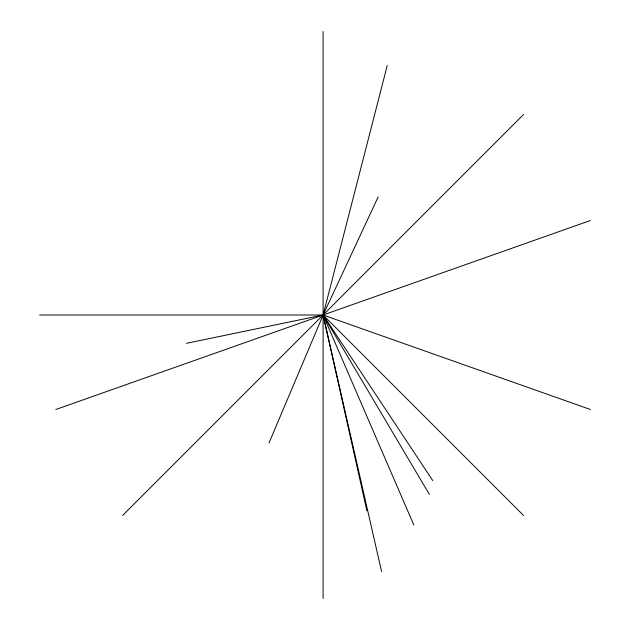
<?xml version="1.0" encoding="UTF-8"?>
<svg xmlns="http://www.w3.org/2000/svg" width="630" height="630" viewBox="0 0 630 630"><rect width="100%" height="100%" fill="white"/><g stroke="black" fill="none" stroke-linecap="round" stroke-linejoin="round"><path stroke-width="0.94" d="M387.245 65.473L323.103 315L269.034 442.937M378.189 196.851L323.103 315L366.912 510.875M122.645 515.466L523.569 114.534M55.818 409.5L590.397 220.5M186.488 343.311L323.103 315L590.397 409.5M39.603 315L323.103 315L523.569 515.466M432.771 480.603L323.103 315L381.575 571.512M429.408 494.44L323.103 315L413.847 525.05M323.103 31.5L323.103 598.5"/></g></svg>
